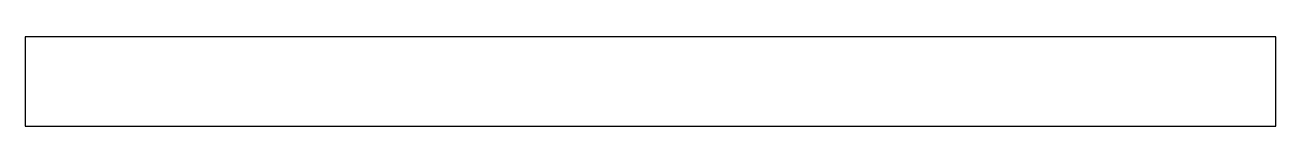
# Model space of a CAD drawing. Header units: inches. Extents: x -44.5 to 44.4, y 0.2 to 6.5.
import ezdxf

# ---------------------------------------------------------------- set-up
doc = ezdxf.new("R2010")
doc.units = ezdxf.units.IN
doc.header["$MEASUREMENT"] = 0

msp = doc.modelspace()

# ---------------------------------------------------------------- linework, layer by layer
at = {"color": 3}
for p, q in [((44.422, 6.549), (-44.478, 6.549)), ((-44.478, 6.549), (-44.478, 0.199)), ((44.422, 0.199), (44.422, 6.549)), ((-44.478, 0.199), (44.422, 0.199))]:
    msp.add_line(p, q, dxfattribs=at)

doc.saveas('drawing.dxf')
